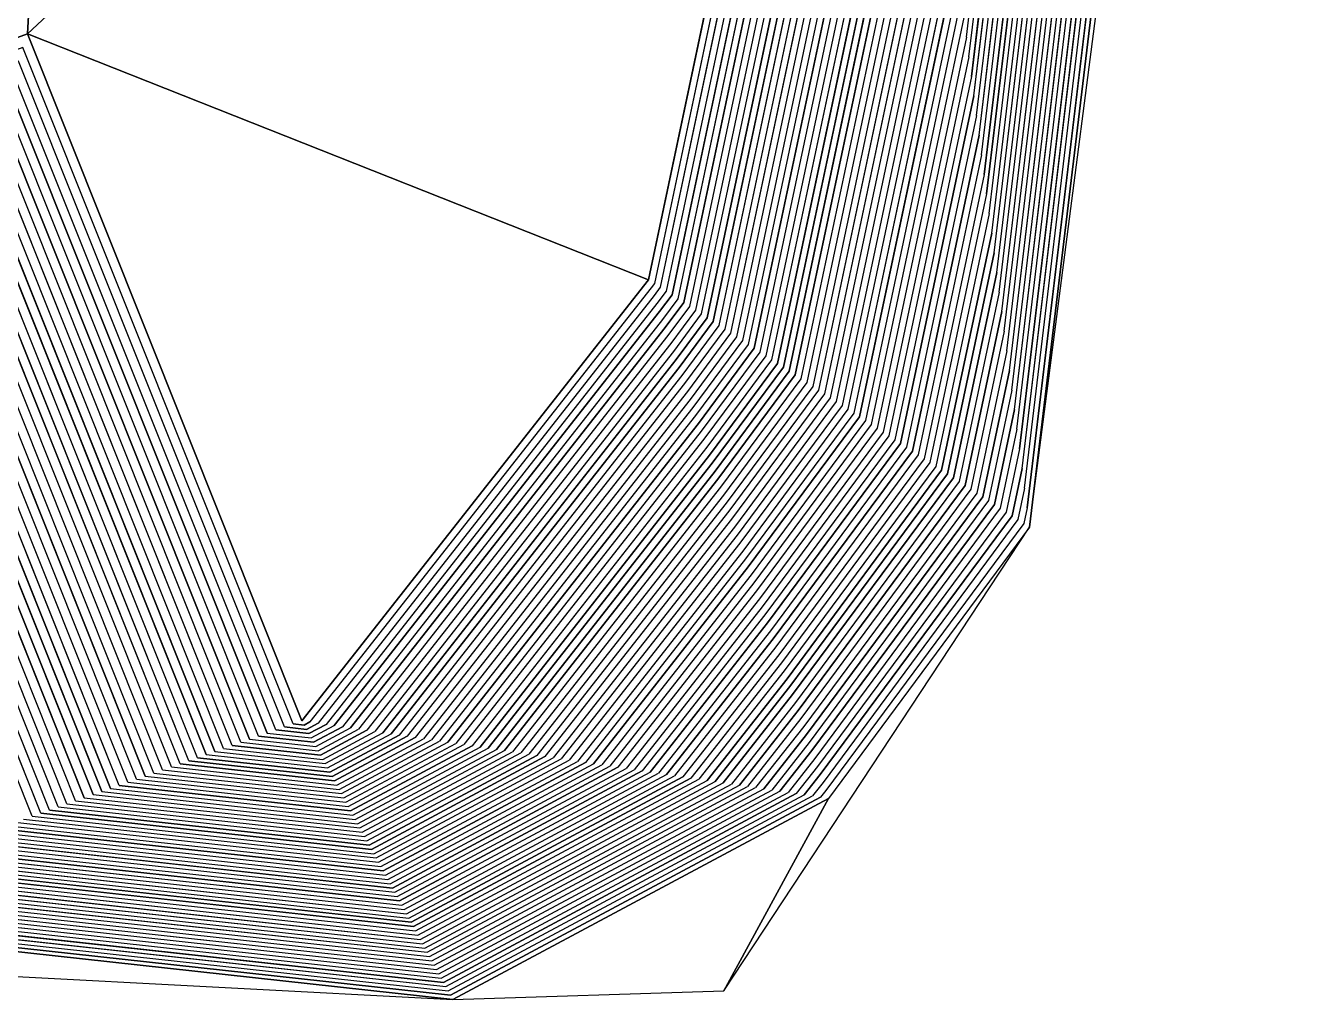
# Model space of a CAD drawing. Extents: x 7084 to 11035, y 13750 to 16729.
# Drawn here: x 10154 to 11035, y 13750 to 14423 of the extents above; entities that cross this region are included whole.
import ezdxf

# ---------------------------------------------------------------- set-up
doc = ezdxf.new("R2010")
doc.units = 0
doc.layers.add('Level 1', color=7, linetype='Continuous')

msp = doc.modelspace()

# ---------------------------------------------------------------- linework, layer by layer
at = {"layer": 'Level 1'}
for p, q in [((10847.82, 14076.18), (11035.11, 15526.7)), ((10154.98, 14417.2), (10209.9, 15336.7)), ((10209.9, 15336.7), (10154.98, 14417.2)), ((10846.07, 14089.73), (10959.09, 15029.97)), ((10847.82, 14076.18), (10962.61, 15031.11)), ((10962.61, 15031.11), (10847.82, 14076.18)), ((10832.09, 14198.13), (10930.98, 15020.83)), ((10833.83, 14184.58), (10934.5, 15021.97)), ((10835.58, 14171.03), (10938.01, 15023.12)), ((10837.33, 14157.48), (10941.52, 15024.26)), ((10839.08, 14143.93), (10945.04, 15025.4)), ((10840.83, 14130.38), (10948.55, 15026.54)), ((10842.57, 14116.83), (10952.07, 15027.68)), ((10844.32, 14103.28), (10955.58, 15028.82)), ((10818.1, 14306.53), (10902.87, 15011.7)), ((10819.85, 14292.98), (10906.38, 15012.84)), ((10821.6, 14279.43), (10909.9, 15013.98)), ((10823.35, 14265.88), (10913.41, 15015.13)), ((10825.09, 14252.33), (10916.93, 15016.27)), ((10826.84, 14238.78), (10920.44, 15017.41)), ((10828.59, 14225.23), (10923.95, 15018.55)), ((10830.34, 14211.68), (10927.47, 15019.69)), ((10804.12, 14414.92), (10874.76, 15002.57)), ((10805.87, 14401.37), (10878.27, 15003.71)), ((10807.61, 14387.82), (10881.79, 15004.85)), ((10809.36, 14374.27), (10885.3, 15005.99)), ((10811.11, 14360.72), (10888.81, 15007.13)), ((10812.86, 14347.17), (10892.33, 15008.28)), ((10814.61, 14333.62), (10895.84, 15009.42)), ((10816.35, 14320.08), (10899.36, 15010.56)), ((10154.98, 14417.2), (10734.2, 14956.91)), ((10734.2, 14956.91), (10154.98, 14417.2)), ((10734.2, 14956.91), (10584.4, 14247.29)), ((10584.4, 14247.29), (10734.2, 14956.91)), ((10735.94, 14943.36), (10588.45, 14244.66)), ((10737.69, 14929.81), (10592.5, 14242.03)), ((10739.44, 14916.26), (10596.56, 14239.39)), ((10741.19, 14902.71), (10600.61, 14236.76)), ((10742.94, 14889.16), (10604.66, 14234.13)), ((10744.68, 14875.61), (10608.71, 14231.5)), ((10746.43, 14862.06), (10612.77, 14228.86)), ((10748.18, 14848.51), (10616.82, 14226.23)), ((10749.93, 14834.96), (10620.87, 14223.6)), ((10751.68, 14821.41), (10624.92, 14220.97)), ((10753.42, 14807.86), (10628.98, 14218.33)), ((10755.17, 14794.31), (10633.03, 14215.7)), ((10756.92, 14780.76), (10637.08, 14213.07)), ((10758.67, 14767.21), (10641.13, 14210.44)), ((10760.42, 14753.66), (10645.19, 14207.8)), ((10762.17, 14740.11), (10649.24, 14205.17)), ((10763.91, 14726.56), (10653.29, 14202.54)), ((10765.66, 14713.01), (10657.35, 14199.91)), ((10767.41, 14699.46), (10661.4, 14197.27)), ((10769.16, 14685.91), (10665.45, 14194.64)), ((10770.91, 14672.37), (10669.5, 14192.01)), ((10772.65, 14658.82), (10673.56, 14189.38)), ((10774.4, 14645.27), (10677.61, 14186.74)), ((10776.15, 14631.72), (10681.66, 14184.11)), ((10777.9, 14618.17), (10685.71, 14181.48)), ((10779.65, 14604.62), (10689.77, 14178.85)), ((10781.39, 14591.07), (10693.82, 14176.22)), ((10783.14, 14577.52), (10697.87, 14173.58)), ((10784.89, 14563.97), (10701.92, 14170.95)), ((10786.64, 14550.42), (10705.98, 14168.32)), ((10788.39, 14536.87), (10710.03, 14165.69)), ((10790.13, 14523.32), (10714.08, 14163.05)), ((10791.88, 14509.77), (10718.13, 14160.42)), ((10793.63, 14496.22), (10722.19, 14157.79)), ((10795.38, 14482.67), (10726.24, 14155.16)), ((10797.13, 14469.12), (10730.29, 14152.52)), ((10798.87, 14455.57), (10734.34, 14149.89)), ((10800.62, 14442.02), (10738.4, 14147.26)), ((10802.37, 14428.47), (10742.45, 14144.63)), ((9605.71, 14217.31), (10154.98, 14417.2)), ((10154.98, 14417.2), (9605.71, 14217.31)), ((10344.72, 13942.46), (10154.98, 14417.2)), ((10584.4, 14247.29), (10154.98, 14417.2)), ((10154.98, 14417.2), (10344.72, 13942.46)), ((10154.98, 14417.2), (10584.4, 14247.29)), ((10804.12, 14414.92), (10746.5, 14141.99)), ((10338.7, 13940.33), (10151.88, 14407.77)), ((10332.69, 13938.2), (10148.78, 14398.34)), ((10805.87, 14401.37), (10750.55, 14139.36)), ((10326.67, 13936.08), (10145.68, 14388.91)), ((10807.61, 14387.82), (10754.61, 14136.73)), ((10320.66, 13933.95), (10142.59, 14379.48)), ((10314.64, 13931.82), (10139.49, 14370.05)), ((10809.36, 14374.27), (10758.66, 14134.1)), ((10308.62, 13929.69), (10136.39, 14360.62)), ((10811.11, 14360.72), (10762.71, 14131.46)), ((10302.61, 13927.57), (10133.3, 14351.18)), ((10296.59, 13925.44), (10130.2, 14341.75)), ((10812.86, 14347.17), (10766.77, 14128.83)), ((10814.61, 14333.62), (10770.82, 14126.2)), ((10290.57, 13923.31), (10127.1, 14332.32)), ((10284.56, 13921.19), (10124, 14322.89)), ((10816.35, 14320.08), (10774.87, 14123.57)), ((10278.54, 13919.06), (10120.91, 14313.46)), ((10818.1, 14306.53), (10778.92, 14120.93)), ((10272.52, 13916.93), (10117.81, 14304.03)), ((10266.51, 13914.81), (10114.71, 14294.6)), ((10819.85, 14292.98), (10782.98, 14118.3)), ((10260.49, 13912.68), (10111.61, 14285.17)), ((10254.48, 13910.55), (10108.52, 14275.74)), ((10821.6, 14279.43), (10787.03, 14115.67)), ((10248.46, 13908.43), (10105.42, 14266.31)), ((10823.35, 14265.88), (10791.08, 14113.04)), ((10242.44, 13906.3), (10102.32, 14256.88)), ((10236.43, 13904.17), (10099.23, 14247.45)), ((10584.4, 14247.29), (10344.72, 13942.46)), ((10344.72, 13942.46), (10584.4, 14247.29)), ((10588.45, 14244.66), (10586.31, 14241.78)), ((10825.09, 14252.33), (10795.13, 14110.4)), ((10230.41, 13902.05), (10096.13, 14238.02)), ((10586.31, 14241.78), (10350.32, 13941.63)), ((10588.23, 14236.26), (10355.92, 13940.81)), ((10592.5, 14242.03), (10588.23, 14236.26)), ((10596.56, 14239.39), (10590.14, 14230.75)), ((10600.61, 14236.76), (10592.06, 14225.23)), ((10826.84, 14238.78), (10799.19, 14107.77)), ((10224.39, 13899.92), (10093.03, 14228.59)), ((10590.14, 14230.75), (10361.53, 13939.98)), ((10604.66, 14234.13), (10593.97, 14219.72)), ((10608.71, 14231.5), (10595.89, 14214.2)), ((10612.77, 14228.86), (10597.8, 14208.69)), ((10218.38, 13897.79), (10089.93, 14219.16)), ((10592.06, 14225.23), (10367.13, 13939.16)), ((10593.97, 14219.72), (10372.73, 13938.33)), ((10616.82, 14226.23), (10599.72, 14203.17)), ((10620.87, 14223.6), (10601.63, 14197.66)), ((10624.92, 14220.97), (10603.55, 14192.14)), ((10628.98, 14218.33), (10605.46, 14186.63)), ((10828.59, 14225.23), (10803.24, 14105.14)), ((10212.36, 13895.67), (10086.84, 14209.73)), ((10595.89, 14214.2), (10378.33, 13937.51)), ((10633.03, 14215.7), (10607.38, 14181.11)), ((10637.08, 14213.07), (10609.29, 14175.6)), ((10641.13, 14210.44), (10611.21, 14170.08)), ((10830.34, 14211.68), (10807.29, 14102.51)), ((10206.34, 13893.54), (10083.74, 14200.3)), ((10597.8, 14208.69), (10383.94, 13936.68)), ((10599.72, 14203.17), (10389.54, 13935.86)), ((10645.19, 14207.8), (10613.12, 14164.57)), ((10649.24, 14205.17), (10615.03, 14159.05)), ((10653.29, 14202.54), (10616.95, 14153.54)), ((10601.63, 14197.66), (10395.14, 13935.03)), ((10603.55, 14192.14), (10400.74, 13934.2)), ((10657.35, 14199.91), (10618.86, 14148.02)), ((10661.4, 14197.27), (10620.78, 14142.51)), ((10665.45, 14194.64), (10622.69, 14136.99)), ((10669.5, 14192.01), (10624.61, 14131.48)), ((10832.09, 14198.13), (10811.34, 14099.87)), ((10200.33, 13891.41), (10080.64, 14190.86)), ((10605.46, 14186.63), (10406.34, 13933.38)), ((10673.56, 14189.38), (10626.52, 14125.96)), ((10677.61, 14186.74), (10628.44, 14120.45)), ((10681.66, 14184.11), (10630.35, 14114.93)), ((10833.83, 14184.58), (10815.4, 14097.24)), ((10194.31, 13889.28), (10077.55, 14181.43)), ((10607.38, 14181.11), (10411.95, 13932.55)), ((10609.29, 14175.6), (10417.55, 13931.73)), ((10685.71, 14181.48), (10632.27, 14109.42)), ((10689.77, 14178.85), (10634.18, 14103.9)), ((10693.82, 14176.22), (10636.1, 14098.39)), ((10188.3, 13887.16), (10074.45, 14172)), ((10611.21, 14170.08), (10423.15, 13930.9)), ((10697.87, 14173.58), (10638.01, 14092.87)), ((10701.92, 14170.95), (10639.93, 14087.36)), ((10705.98, 14168.32), (10641.84, 14081.84)), ((10710.03, 14165.69), (10643.76, 14076.33)), ((10835.58, 14171.03), (10819.45, 14094.61)), ((10182.28, 13885.03), (10071.35, 14162.57)), ((10613.12, 14164.57), (10428.75, 13930.08)), ((10615.03, 14159.05), (10434.35, 13929.25)), ((10714.08, 14163.05), (10645.67, 14070.81)), ((10718.13, 14160.42), (10647.59, 14065.3)), ((10722.19, 14157.79), (10649.5, 14059.78)), ((10837.33, 14157.48), (10823.5, 14091.98)), ((10176.26, 13882.9), (10068.25, 14153.14)), ((10616.95, 14153.54), (10439.96, 13928.43)), ((10618.86, 14148.02), (10445.56, 13927.6)), ((10726.24, 14155.16), (10651.42, 14054.27)), ((10730.29, 14152.52), (10653.33, 14048.76)), ((10734.34, 14149.89), (10655.25, 14043.24)), ((10170.25, 13880.78), (10065.16, 14143.71)), ((10620.78, 14142.51), (10451.16, 13926.78)), ((10738.4, 14147.26), (10657.16, 14037.73)), ((10742.45, 14144.63), (10659.08, 14032.21)), ((10746.5, 14141.99), (10660.99, 14026.7)), ((10750.55, 14139.36), (10662.91, 14021.18)), ((10839.08, 14143.93), (10827.55, 14089.34)), ((10164.23, 13878.65), (10062.06, 14134.28)), ((10622.69, 14136.99), (10456.76, 13925.95)), ((10624.61, 14131.48), (10462.37, 13925.13)), ((10754.61, 14136.73), (10664.82, 14015.67)), ((10758.66, 14134.1), (10666.73, 14010.15)), ((10762.71, 14131.46), (10668.65, 14004.64)), ((10840.83, 14130.38), (10831.61, 14086.71)), ((10158.21, 13876.52), (10058.96, 14124.85)), ((10626.52, 14125.96), (10467.97, 13924.3)), ((10766.77, 14128.83), (10670.56, 13999.12)), ((10770.82, 14126.2), (10672.48, 13993.61)), ((10774.87, 14123.57), (10674.39, 13988.09)), ((10628.44, 14120.45), (10473.57, 13923.48)), ((10630.35, 14114.93), (10479.17, 13922.65)), ((10778.92, 14120.93), (10676.31, 13982.58)), ((10782.98, 14118.3), (10678.22, 13977.06)), ((10787.03, 14115.67), (10680.14, 13971.55)), ((10791.08, 14113.04), (10682.05, 13966.03)), ((10842.57, 14116.83), (10835.66, 14084.08)), ((10632.27, 14109.42), (10484.77, 13921.83)), ((10634.18, 14103.9), (10490.38, 13921)), ((10795.13, 14110.4), (10683.97, 13960.52)), ((10799.19, 14107.77), (10685.88, 13955)), ((10803.24, 14105.14), (10687.8, 13949.49)), ((10636.1, 14098.39), (10495.98, 13920.18)), ((10807.29, 14102.51), (10689.71, 13943.97)), ((10811.34, 14099.87), (10691.63, 13938.46)), ((10815.4, 14097.24), (10693.54, 13932.94)), ((10819.45, 14094.61), (10695.46, 13927.43)), ((10844.32, 14103.28), (10839.71, 14081.45)), ((10638.01, 14092.87), (10501.58, 13919.35)), ((10639.93, 14087.36), (10507.18, 13918.53)), ((10823.5, 14091.98), (10697.37, 13921.91)), ((10827.55, 14089.34), (10699.29, 13916.4)), ((10831.61, 14086.71), (10701.2, 13910.88)), ((10846.07, 14089.73), (10843.76, 14078.81)), ((10641.84, 14081.84), (10512.78, 13917.7)), ((10835.66, 14084.08), (10703.12, 13905.37)), ((10839.71, 14081.45), (10705.03, 13899.85)), ((10843.76, 14078.81), (10706.95, 13894.34)), ((10643.76, 14076.33), (10518.39, 13916.88)), ((10645.67, 14070.81), (10523.99, 13916.05)), ((10636.36, 13755.86), (10847.82, 14076.18)), ((10847.82, 14076.18), (10708.86, 13888.82)), ((10647.59, 14065.3), (10529.59, 13915.23)), ((10649.5, 14059.78), (10535.19, 13914.4)), ((10651.42, 14054.27), (10540.8, 13913.58)), ((10653.33, 14048.76), (10546.4, 13912.75)), ((10655.25, 14043.24), (10552, 13911.93)), ((10657.16, 14037.73), (10557.6, 13911.1)), ((10659.08, 14032.21), (10563.2, 13910.28)), ((10660.99, 14026.7), (10568.81, 13909.45)), ((10662.91, 14021.18), (10574.41, 13908.63)), ((10664.82, 14015.67), (10580.01, 13907.8)), ((10666.73, 14010.15), (10585.61, 13906.98)), ((10668.65, 14004.64), (10591.22, 13906.15)), ((10670.56, 13999.12), (10596.82, 13905.33)), ((10672.48, 13993.61), (10602.42, 13904.5)), ((10674.39, 13988.09), (10608.02, 13903.68)), ((10676.31, 13982.58), (10613.62, 13902.85)), ((10678.22, 13977.06), (10619.23, 13902.03)), ((10680.14, 13971.55), (10624.83, 13901.2)), ((10682.05, 13966.03), (10630.43, 13900.38)), ((10683.97, 13960.52), (10636.03, 13899.55)), ((10685.88, 13955), (10641.63, 13898.73)), ((10687.8, 13949.49), (10647.24, 13897.9)), ((10326.67, 13936.08), (10349.54, 13933.56)), ((10332.69, 13938.2), (10347.93, 13936.53)), ((10338.7, 13940.33), (10346.33, 13939.49)), ((10346.33, 13939.49), (10350.32, 13941.63)), ((10347.93, 13936.53), (10355.92, 13940.81)), ((10349.54, 13933.56), (10361.53, 13939.98)), ((10351.14, 13930.6), (10367.13, 13939.16)), ((10352.75, 13927.64), (10372.73, 13938.33)), ((10354.35, 13924.67), (10378.33, 13937.51)), ((10355.96, 13921.71), (10383.94, 13936.68)), ((10357.56, 13918.75), (10389.54, 13935.86)), ((10689.71, 13943.97), (10652.84, 13897.07)), ((10691.63, 13938.46), (10658.44, 13896.25)), ((10302.61, 13927.57), (10355.96, 13921.71)), ((10308.62, 13929.69), (10354.35, 13924.67)), ((10314.64, 13931.82), (10352.75, 13927.64)), ((10320.66, 13933.95), (10351.14, 13930.6)), ((10359.17, 13915.78), (10395.14, 13935.03)), ((10360.77, 13912.82), (10400.74, 13934.2)), ((10362.38, 13909.86), (10406.34, 13933.38)), ((10363.99, 13906.89), (10411.95, 13932.55)), ((10365.59, 13903.93), (10417.55, 13931.73)), ((10367.2, 13900.96), (10423.15, 13930.9)), ((10368.8, 13898), (10428.75, 13930.08)), ((10370.41, 13895.04), (10434.35, 13929.25)), ((10372.01, 13892.07), (10439.96, 13928.43)), ((10373.62, 13889.11), (10445.56, 13927.6)), ((10693.54, 13932.94), (10664.04, 13895.42)), ((10695.46, 13927.43), (10669.65, 13894.6)), ((10278.54, 13919.06), (10362.38, 13909.86)), ((10284.56, 13921.19), (10360.77, 13912.82)), ((10290.57, 13923.31), (10359.17, 13915.78)), ((10296.59, 13925.44), (10357.56, 13918.75)), ((10375.22, 13886.15), (10451.16, 13926.78)), ((10376.83, 13883.18), (10456.76, 13925.95)), ((10378.43, 13880.22), (10462.37, 13925.13)), ((10380.04, 13877.25), (10467.97, 13924.3)), ((10381.64, 13874.29), (10473.57, 13923.48)), ((10383.25, 13871.33), (10479.17, 13922.65)), ((10384.86, 13868.36), (10484.77, 13921.83)), ((10386.46, 13865.4), (10490.38, 13921)), ((10388.07, 13862.44), (10495.98, 13920.18)), ((10389.67, 13859.47), (10501.58, 13919.35)), ((10391.28, 13856.51), (10507.18, 13918.53)), ((10697.37, 13921.91), (10675.25, 13893.77)), ((10254.48, 13910.55), (10368.8, 13898)), ((10260.49, 13912.68), (10367.2, 13900.96)), ((10266.51, 13914.81), (10365.59, 13903.93)), ((10272.52, 13916.93), (10363.99, 13906.89)), ((10392.88, 13853.55), (10512.78, 13917.7)), ((10394.49, 13850.58), (10518.39, 13916.88)), ((10396.09, 13847.62), (10523.99, 13916.05)), ((10397.7, 13844.65), (10529.59, 13915.23)), ((10399.3, 13841.69), (10535.19, 13914.4)), ((10400.91, 13838.73), (10540.8, 13913.58)), ((10402.51, 13835.76), (10546.4, 13912.75)), ((10404.12, 13832.8), (10552, 13911.93)), ((10405.73, 13829.84), (10557.6, 13911.1)), ((10407.33, 13826.87), (10563.2, 13910.28)), ((10408.94, 13823.91), (10568.81, 13909.45)), ((10699.29, 13916.4), (10680.85, 13892.95)), ((10701.2, 13910.88), (10686.45, 13892.12)), ((10230.41, 13902.05), (10375.22, 13886.15)), ((10236.43, 13904.17), (10373.62, 13889.11)), ((10242.44, 13906.3), (10372.01, 13892.07)), ((10248.46, 13908.43), (10370.41, 13895.04)), ((10410.54, 13820.94), (10574.41, 13908.63)), ((10412.15, 13817.98), (10580.01, 13907.8)), ((10413.75, 13815.02), (10585.61, 13906.98)), ((10415.36, 13812.05), (10591.22, 13906.15)), ((10416.96, 13809.09), (10596.82, 13905.33)), ((10418.57, 13806.13), (10602.42, 13904.5)), ((10420.17, 13803.16), (10608.02, 13903.68)), ((10421.78, 13800.2), (10613.62, 13902.85)), ((10423.38, 13797.23), (10619.23, 13902.03)), ((10424.99, 13794.27), (10624.83, 13901.2)), ((10703.12, 13905.37), (10692.05, 13891.3)), ((10206.34, 13893.54), (10381.64, 13874.29)), ((10212.36, 13895.67), (10380.04, 13877.25)), ((10218.38, 13897.79), (10378.43, 13880.22)), ((10224.39, 13899.92), (10376.83, 13883.18)), ((10426.6, 13791.31), (10630.43, 13900.38)), ((10428.2, 13788.34), (10636.03, 13899.55)), ((10429.81, 13785.38), (10641.63, 13898.73)), ((10431.41, 13782.42), (10647.24, 13897.9)), ((10433.02, 13779.45), (10652.84, 13897.07)), ((10434.62, 13776.49), (10658.44, 13896.25)), ((10436.23, 13773.53), (10664.04, 13895.42)), ((10437.83, 13770.56), (10669.65, 13894.6)), ((10439.44, 13767.6), (10675.25, 13893.77)), ((10441.04, 13764.63), (10680.85, 13892.95)), ((10442.65, 13761.67), (10686.45, 13892.12)), ((10705.03, 13899.85), (10697.66, 13890.47)), ((10706.95, 13894.34), (10703.26, 13889.65)), ((10182.28, 13885.03), (10388.07, 13862.44)), ((10188.3, 13887.16), (10386.46, 13865.4)), ((10194.31, 13889.28), (10384.86, 13868.36)), ((10200.33, 13891.41), (10383.25, 13871.33)), ((10444.25, 13758.71), (10692.05, 13891.3)), ((10445.86, 13755.74), (10697.66, 13890.47)), ((10447.47, 13752.78), (10703.26, 13889.65)), ((10708.86, 13888.82), (10449.07, 13749.82)), ((10449.07, 13749.82), (10708.86, 13888.82)), ((10636.36, 13755.86), (10708.86, 13888.82)), ((10708.86, 13888.82), (10636.36, 13755.86)), ((10152.2, 13874.4), (10396.09, 13847.62)), ((10158.21, 13876.52), (10394.49, 13850.58)), ((10164.23, 13878.65), (10392.88, 13853.55)), ((10170.25, 13880.78), (10391.28, 13856.51)), ((10176.26, 13882.9), (10389.67, 13859.47)), ((10128.13, 13865.89), (10402.51, 13835.76)), ((10134.15, 13868.02), (10400.91, 13838.73)), ((10140.16, 13870.14), (10399.3, 13841.69)), ((10146.18, 13872.27), (10397.7, 13844.65)), ((10104.07, 13857.38), (10408.94, 13823.91)), ((10110.08, 13859.51), (10407.33, 13826.87)), ((10116.1, 13861.64), (10405.73, 13829.84)), ((10122.12, 13863.76), (10404.12, 13832.8)), ((10080, 13848.87), (10415.36, 13812.05)), ((10086.02, 13851), (10413.75, 13815.02)), ((10092.03, 13853.13), (10412.15, 13817.98)), ((10098.05, 13855.25), (10410.54, 13820.94)), ((10055.94, 13840.37), (10421.78, 13800.2)), ((10061.95, 13842.49), (10420.17, 13803.16)), ((10067.97, 13844.62), (10418.57, 13806.13)), ((10073.99, 13846.75), (10416.96, 13809.09)), ((10031.87, 13831.86), (10428.2, 13788.34)), ((10037.89, 13833.99), (10426.6, 13791.31)), ((10043.9, 13836.11), (10424.99, 13794.27)), ((10049.92, 13838.24), (10423.38, 13797.23)), ((10007.81, 13823.35), (10434.62, 13776.49)), ((10013.82, 13825.48), (10433.02, 13779.45)), ((10019.84, 13827.61), (10431.41, 13782.42)), ((10025.85, 13829.73), (10429.81, 13785.38)), ((9977.72, 13812.72), (10442.65, 13761.67)), ((9983.74, 13814.84), (10441.04, 13764.63)), ((9989.76, 13816.97), (10439.44, 13767.6)), ((9995.77, 13819.1), (10437.83, 13770.56)), ((10001.79, 13821.22), (10436.23, 13773.53)), ((10449.07, 13749.82), (9953.66, 13804.21)), ((9953.66, 13804.21), (10449.07, 13749.82)), ((9959.67, 13806.34), (10447.47, 13752.78)), ((9965.69, 13808.46), (10445.86, 13755.74)), ((9971.71, 13810.59), (10444.25, 13758.71)), ((9530.75, 13798.17), (10449.07, 13749.82)), ((10449.07, 13749.82), (10636.36, 13755.86))]:
    msp.add_line(p, q, dxfattribs=at)
for points in [[(8386.37, 16409.44), (8548.09, 16373.18), (8857.29, 16383.94), (8957.68, 16311.41), (9124.38, 16308.72), (9277.74, 16275.25), (9433.69, 16253.72), (9556.38, 16273.25), (9659.55, 16250.93), (9866.58, 16199.81), (10008.79, 16197.02), (10277.66, 16100.15), (10344.58, 16141.99), (10450.54, 16133.62), (10573.23, 15963.46), (10702.29, 15820.85), (10758.06, 15767.85), (10816.62, 15567.01), (10881.14, 15419.01), (10847.68, 15190.28), (10839.62, 14991.15), (10786.64, 14550.42), (10705.98, 14168.32)], [(8386.37, 16409.44), (8548.09, 16373.18), (8857.29, 16383.94), (8957.68, 16311.41), (9124.38, 16308.72), (9277.74, 16275.25), (9433.69, 16253.72), (9556.38, 16273.25), (9659.55, 16250.93), (9866.58, 16199.81), (10008.79, 16197.02), (10277.66, 16100.15), (10344.58, 16141.99), (10450.54, 16133.62), (10573.23, 15963.46), (10702.29, 15820.85), (10758.06, 15767.85), (10816.62, 15567.01), (10881.14, 15419.01), (10847.68, 15190.28), (10839.62, 14991.15), (10786.64, 14550.42), (10705.98, 14168.32)], [(8354, 16263.53), (8418.69, 16249.02), (8886.91, 16265.32), (8927.06, 16236.31), (9179.49, 16232.24), (9240.84, 16218.85), (9476.98, 16186.25), (9526.06, 16194.06), (9567.33, 16185.13), (9880.83, 16107.71), (9937.71, 16106.6), (10344.86, 15959.91), (10371.63, 15976.64), (10414.01, 15973.3), (10463.09, 15905.23), (10658.52, 15689.27), (10680.83, 15668.07), (10704.25, 15587.74), (10801.96, 15363.63), (10788.58, 15272.13), (10776.37, 14970.61), (10755.17, 14794.31), (10633.03, 14215.7), (10607.38, 14181.11)], [(8354, 16263.53), (8418.69, 16249.02), (8886.91, 16265.32), (8927.06, 16236.31), (9179.49, 16232.24), (9240.84, 16218.85), (9476.98, 16186.25), (9526.06, 16194.06), (9567.33, 16185.13), (9880.83, 16107.71), (9937.71, 16106.6), (10344.86, 15959.91), (10371.63, 15976.64), (10414.01, 15973.3), (10463.09, 15905.23), (10658.52, 15689.27), (10680.83, 15668.07), (10704.25, 15587.74), (10801.96, 15363.63), (10788.58, 15272.13), (10776.37, 14970.61), (10755.17, 14794.31), (10633.03, 14215.7), (10607.38, 14181.11)], [(10389.66, 15866.41), (10184.94, 15661.53), (10389.66, 15866.41), (10629.34, 15601.56), (10184.94, 15661.53), (10209.9, 15336.7), (10734.2, 14956.91), (10584.4, 14247.29), (10734.2, 14956.91), (10154.98, 14417.2), (10209.9, 15336.7), (10734.2, 14956.91), (10749.18, 15326.71), (10209.9, 15336.7), (10184.94, 15661.53), (9890.33, 16046.32)], [(10389.66, 15866.41), (10184.94, 15661.53), (10389.66, 15866.41), (10629.34, 15601.56), (10184.94, 15661.53), (10209.9, 15336.7), (10734.2, 14956.91), (10584.4, 14247.29), (10734.2, 14956.91), (10154.98, 14417.2), (10209.9, 15336.7), (10734.2, 14956.91), (10749.18, 15326.71), (10209.9, 15336.7), (10184.94, 15661.53), (9890.33, 16046.32)], [(10903.94, 15956.31), (11028.86, 15527.85), (11030.71, 15523.62), (10959.32, 15035.65), (10959.09, 15029.97), (10846.07, 14089.73), (10843.76, 14078.81), (10706.95, 13894.34), (10703.26, 13889.65), (10447.47, 13752.78), (9959.67, 13806.34), (9956.76, 13813.64), (9948.31, 13810.57), (9531.9, 13804.61)], [(10903.94, 15956.31), (11028.86, 15527.85), (11030.71, 15523.62), (10959.32, 15035.65), (10959.09, 15029.97), (10846.07, 14089.73), (10843.76, 14078.81), (10706.95, 13894.34), (10703.26, 13889.65), (10447.47, 13752.78), (9959.67, 13806.34), (9956.76, 13813.64), (9948.31, 13810.57), (9531.9, 13804.61)], [(10891.07, 15939.68), (11010.14, 15531.31), (11017.51, 15514.39), (10949.47, 15049.3), (10948.55, 15026.54), (10840.83, 14130.38), (10831.61, 14086.71), (10701.2, 13910.88), (10686.45, 13892.12), (10442.65, 13761.67), (9977.72, 13812.72), (9966.05, 13841.93), (9932.25, 13829.63), (9535.36, 13823.96), (9523.68, 13811.97), (8962.37, 13868.69), (8920.58, 13875.45), (8155.15, 13994.56)], [(10891.07, 15939.68), (11010.14, 15531.31), (11017.51, 15514.39), (10949.47, 15049.3), (10948.55, 15026.54), (10840.83, 14130.38), (10831.61, 14086.71), (10701.2, 13910.88), (10686.45, 13892.12), (10442.65, 13761.67), (9977.72, 13812.72), (9966.05, 13841.93), (9932.25, 13829.63), (9535.36, 13823.96), (9523.68, 13811.97), (8962.37, 13868.69), (8920.58, 13875.45), (8155.15, 13994.56)], [(9937.6, 13823.28), (9962.95, 13832.5), (9971.71, 13810.59), (10444.25, 13758.71), (10692.05, 13891.3), (10703.12, 13905.37), (10835.66, 14084.08), (10842.57, 14116.83), (10952.07, 15027.68), (10952.76, 15044.75), (11021.91, 15517.47), (11016.38, 15530.16), (10895.36, 15945.23)], [(9937.6, 13823.28), (9962.95, 13832.5), (9971.71, 13810.59), (10444.25, 13758.71), (10692.05, 13891.3), (10703.12, 13905.37), (10835.66, 14084.08), (10842.57, 14116.83), (10952.07, 15027.68), (10952.76, 15044.75), (11021.91, 15517.47), (11016.38, 15530.16), (10895.36, 15945.23)], [(8174.23, 13999.08), (8914.56, 13883.87), (8977.24, 13873.73), (9520.15, 13818.87), (9537.67, 13836.86), (9921.54, 13842.34), (9972.24, 13860.79), (9989.76, 13816.97), (10439.44, 13767.6), (10675.25, 13893.77), (10697.37, 13921.91), (10823.5, 14091.98), (10837.33, 14157.48), (10941.52, 15024.26), (10942.91, 15058.39), (11008.71, 15508.24), (10997.65, 15533.61), (10882.49, 15928.6)], [(8174.23, 13999.08), (8914.56, 13883.87), (8977.24, 13873.73), (9520.15, 13818.87), (9537.67, 13836.86), (9921.54, 13842.34), (9972.24, 13860.79), (9989.76, 13816.97), (10439.44, 13767.6), (10675.25, 13893.77), (10697.37, 13921.91), (10823.5, 14091.98), (10837.33, 14157.48), (10941.52, 15024.26), (10942.91, 15058.39), (11008.71, 15508.24), (10997.65, 15533.61), (10882.49, 15928.6)], [(8193.3, 14003.6), (8908.53, 13892.3), (8992.11, 13878.77), (9516.62, 13825.77), (9539.97, 13849.75), (9910.83, 13855.05), (9978.44, 13879.65), (10001.79, 13821.22), (10436.23, 13773.53), (10664.04, 13895.42), (10693.54, 13932.94), (10815.4, 14097.24), (10833.83, 14184.58), (10934.5, 15021.97), (10936.34, 15067.49), (10999.92, 15502.09), (10985.17, 15535.91), (10873.91, 15917.51)], [(8193.3, 14003.6), (8908.53, 13892.3), (8992.11, 13878.77), (9516.62, 13825.77), (9539.97, 13849.75), (9910.83, 13855.05), (9978.44, 13879.65), (10001.79, 13821.22), (10436.23, 13773.53), (10664.04, 13895.42), (10693.54, 13932.94), (10815.4, 14097.24), (10833.83, 14184.58), (10934.5, 15021.97), (10936.34, 15067.49), (10999.92, 15502.09), (10985.17, 15535.91), (10873.91, 15917.51)], [(10475.33, 15911.7), (10663.38, 15703.89), (10689.41, 15679.16), (10716.73, 15585.43), (10810.76, 15369.78), (10795.15, 15263.04), (10783.39, 14972.89), (10758.67, 14767.21), (10641.13, 14210.44), (10611.21, 14170.08), (10423.15, 13930.9), (10367.2, 13900.96), (10260.49, 13912.68)], [(10475.33, 15911.7), (10663.38, 15703.89), (10689.41, 15679.16), (10716.73, 15585.43), (10810.76, 15369.78), (10795.15, 15263.04), (10783.39, 14972.89), (10758.67, 14767.21), (10641.13, 14210.44), (10611.21, 14170.08), (10423.15, 13930.9), (10367.2, 13900.96), (10260.49, 13912.68)], [(10469.21, 15908.47), (10660.95, 15696.58), (10685.12, 15673.62), (10710.49, 15586.59), (10806.36, 15366.71), (10791.86, 15267.59), (10779.88, 14971.75), (10756.92, 14780.76), (10637.08, 14213.07), (10609.29, 14175.6), (10417.55, 13931.73), (10365.59, 13903.93), (10266.51, 13914.81), (10114.71, 14294.6), (9675.3, 14134.69), (9590.72, 14133.48), (9438.92, 13977.56), (9319.3, 13989.65), (8776.03, 14077.6), (8612.91, 14102.99)], [(10469.21, 15908.47), (10660.95, 15696.58), (10685.12, 15673.62), (10710.49, 15586.59), (10806.36, 15366.71), (10791.86, 15267.59), (10779.88, 14971.75), (10756.92, 14780.76), (10637.08, 14213.07), (10609.29, 14175.6), (10417.55, 13931.73), (10365.59, 13903.93), (10266.51, 13914.81), (10114.71, 14294.6), (9675.3, 14134.69), (9590.72, 14133.48), (9438.92, 13977.56), (9319.3, 13989.65), (8776.03, 14077.6), (8612.91, 14102.99)], [(8113.38, 14583.35), (8603.49, 14388.84), (8641.52, 14109.76), (8767, 14090.24), (9341.61, 13997.21), (9433.63, 13987.91), (9594.18, 14152.82), (9659.24, 14153.75), (10124, 14322.89), (10284.56, 13921.19), (10360.77, 13912.82), (10400.74, 13934.2), (10603.55, 14192.14), (10624.92, 14220.97), (10751.68, 14821.41), (10769.34, 14968.32), (10782.01, 15281.23), (10793.17, 15357.47), (10691.76, 15590.04), (10672.24, 15656.99), (10653.66, 15674.65), (10450.85, 15898.76)], [(8113.38, 14583.35), (8603.49, 14388.84), (8641.52, 14109.76), (8767, 14090.24), (9341.61, 13997.21), (9433.63, 13987.91), (9594.18, 14152.82), (9659.24, 14153.75), (10124, 14322.89), (10284.56, 13921.19), (10360.77, 13912.82), (10400.74, 13934.2), (10603.55, 14192.14), (10624.92, 14220.97), (10751.68, 14821.41), (10769.34, 14968.32), (10782.01, 15281.23), (10793.17, 15357.47), (10691.76, 15590.04), (10672.24, 15656.99), (10653.66, 15674.65), (10450.85, 15898.76)], [(8221.91, 14010.37), (8899.5, 13904.93), (9014.42, 13886.33), (9511.32, 13836.12), (9543.43, 13869.1), (9894.78, 13874.12), (9987.73, 13907.95), (10019.84, 13827.61), (10431.41, 13782.42), (10647.24, 13897.9), (10687.8, 13949.49), (10803.24, 14105.14), (10828.59, 14225.23), (10923.95, 15018.55), (10926.49, 15081.13), (10986.72, 15492.86), (10966.44, 15539.37), (10861.04, 15900.88)], [(8221.91, 14010.37), (8899.5, 13904.93), (9014.42, 13886.33), (9511.32, 13836.12), (9543.43, 13869.1), (9894.78, 13874.12), (9987.73, 13907.95), (10019.84, 13827.61), (10431.41, 13782.42), (10647.24, 13897.9), (10687.8, 13949.49), (10803.24, 14105.14), (10828.59, 14225.23), (10923.95, 15018.55), (10926.49, 15081.13), (10986.72, 15492.86), (10966.44, 15539.37), (10861.04, 15900.88)], [(8113.12, 14626.83), (8638.87, 14418.18), (8679.66, 14118.8), (8754.95, 14107.08), (9371.35, 14007.29), (9426.56, 14001.71), (9598.79, 14178.62), (9637.83, 14179.18), (10136.39, 14360.62), (10308.62, 13929.69), (10354.35, 13924.67), (10378.33, 13937.51), (10595.89, 14214.2), (10608.71, 14231.5), (10744.68, 14875.61), (10755.28, 14963.76), (10768.88, 15299.42), (10775.57, 15345.17), (10666.79, 15594.65), (10655.08, 15634.82), (10643.93, 15645.42), (10426.37, 15885.82)], [(8113.12, 14626.83), (8638.87, 14418.18), (8679.66, 14118.8), (8754.95, 14107.08), (9371.35, 14007.29), (9426.56, 14001.71), (9598.79, 14178.62), (9637.83, 14179.18), (10136.39, 14360.62), (10308.62, 13929.69), (10354.35, 13924.67), (10378.33, 13937.51), (10595.89, 14214.2), (10608.71, 14231.5), (10744.68, 14875.61), (10755.28, 14963.76), (10768.88, 15299.42), (10775.57, 15345.17), (10666.79, 15594.65), (10655.08, 15634.82), (10643.93, 15645.42), (10426.37, 15885.82)], [(8240.98, 14014.89), (8893.48, 13913.35), (9029.29, 13891.37), (9507.79, 13843.02), (9545.74, 13881.99), (9884.07, 13886.83), (9993.92, 13926.81), (10031.87, 13831.86), (10428.2, 13788.34), (10636.03, 13899.55), (10683.97, 13960.52), (10795.13, 14110.4), (10825.09, 14252.33), (10916.93, 15016.27), (10919.92, 15090.23), (10977.92, 15486.7), (10953.95, 15541.67), (10852.45, 15889.8)], [(8240.98, 14014.89), (8893.48, 13913.35), (9029.29, 13891.37), (9507.79, 13843.02), (9545.74, 13881.99), (9884.07, 13886.83), (9993.92, 13926.81), (10031.87, 13831.86), (10428.2, 13788.34), (10636.03, 13899.55), (10683.97, 13960.52), (10795.13, 14110.4), (10825.09, 14252.33), (10916.93, 15016.27), (10919.92, 15090.23), (10977.92, 15486.7), (10953.95, 15541.67), (10852.45, 15889.8)], [(8250.52, 14017.15), (8890.47, 13917.57), (9036.73, 13893.89), (9506.02, 13846.47), (9546.89, 13888.44), (9878.72, 13893.18), (9997.02, 13936.24), (10037.89, 13833.99), (10426.6, 13791.31), (10630.43, 13900.38), (10682.05, 13966.03), (10791.08, 14113.04), (10823.35, 14265.88), (10913.41, 15015.13), (10916.64, 15094.77), (10973.52, 15483.63), (10947.71, 15542.82), (10848.16, 15884.25)], [(8250.52, 14017.15), (8890.47, 13917.57), (9036.73, 13893.89), (9506.02, 13846.47), (9546.89, 13888.44), (9878.72, 13893.18), (9997.02, 13936.24), (10037.89, 13833.99), (10426.6, 13791.31), (10630.43, 13900.38), (10682.05, 13966.03), (10791.08, 14113.04), (10823.35, 14265.88), (10913.41, 15015.13), (10916.64, 15094.77), (10973.52, 15483.63), (10947.71, 15542.82), (10848.16, 15884.25)], [(10438.61, 15892.29), (10648.79, 15660.04), (10663.66, 15645.9), (10679.28, 15592.34), (10784.37, 15351.32), (10775.45, 15290.33), (10762.31, 14966.04), (10748.18, 14848.51), (10616.82, 14226.23), (10599.72, 14203.17), (10389.54, 13935.86), (10357.56, 13918.75), (10296.59, 13925.44), (10130.2, 14341.75), (9648.54, 14166.46), (9596.49, 14165.72), (9430.09, 13994.81), (9356.48, 14002.25), (8760.97, 14098.66), (8660.59, 14114.28)], [(10438.61, 15892.29), (10648.79, 15660.04), (10663.66, 15645.9), (10679.28, 15592.34), (10784.37, 15351.32), (10775.45, 15290.33), (10762.31, 14966.04), (10748.18, 14848.51), (10616.82, 14226.23), (10599.72, 14203.17), (10389.54, 13935.86), (10357.56, 13918.75), (10296.59, 13925.44), (10130.2, 14341.75), (9648.54, 14166.46), (9596.49, 14165.72), (9430.09, 13994.81), (9356.48, 14002.25), (8760.97, 14098.66), (8660.59, 14114.28)], [(8112.98, 14648.57), (8656.56, 14432.84), (8698.74, 14123.32), (8748.93, 14115.51), (9386.22, 14012.33), (9423.03, 14008.61), (9601.1, 14191.51), (9627.13, 14191.89), (10142.59, 14379.48), (10320.66, 13933.95), (10351.14, 13930.6), (10367.13, 13939.16), (10592.06, 14225.23), (10600.61, 14236.76), (10741.19, 14902.71), (10748.25, 14961.47), (10762.31, 15308.52), (10766.77, 15339.01), (10654.31, 15596.95), (10646.5, 15623.73), (10639.06, 15630.8), (10414.14, 15879.35)], [(8112.98, 14648.57), (8656.56, 14432.84), (8698.74, 14123.32), (8748.93, 14115.51), (9386.22, 14012.33), (9423.03, 14008.61), (9601.1, 14191.51), (9627.13, 14191.89), (10142.59, 14379.48), (10320.66, 13933.95), (10351.14, 13930.6), (10367.13, 13939.16), (10592.06, 14225.23), (10600.61, 14236.76), (10741.19, 14902.71), (10748.25, 14961.47), (10762.31, 15308.52), (10766.77, 15339.01), (10654.31, 15596.95), (10646.5, 15623.73), (10639.06, 15630.8), (10414.14, 15879.35)], [(10420.26, 15882.59), (10641.5, 15638.11), (10650.79, 15629.27), (10660.55, 15595.8), (10771.17, 15342.09), (10765.59, 15303.97), (10751.77, 14962.61), (10742.94, 14889.16), (10604.66, 14234.13), (10593.97, 14219.72), (10372.73, 13938.33), (10352.75, 13927.64), (10314.64, 13931.82), (10139.49, 14370.05), (9632.48, 14185.53), (9599.95, 14185.07), (9424.8, 14005.16), (9378.79, 14009.81), (8751.94, 14111.3), (8689.2, 14121.06), (8647.72, 14425.51), (8113.05, 14637.7)], [(10420.26, 15882.59), (10641.5, 15638.11), (10650.79, 15629.27), (10660.55, 15595.8), (10771.17, 15342.09), (10765.59, 15303.97), (10751.77, 14962.61), (10742.94, 14889.16), (10604.66, 14234.13), (10593.97, 14219.72), (10372.73, 13938.33), (10352.75, 13927.64), (10314.64, 13931.82), (10139.49, 14370.05), (9632.48, 14185.53), (9599.95, 14185.07), (9424.8, 14005.16), (9378.79, 14009.81), (8751.94, 14111.3), (8689.2, 14121.06), (8647.72, 14425.51), (8113.05, 14637.7)], [(8260.06, 14019.41), (8887.45, 13921.78), (9044.17, 13896.41), (9504.26, 13849.92), (9548.05, 13894.89), (9873.36, 13899.54), (10000.12, 13945.67), (10043.9, 13836.11), (10424.99, 13794.27), (10624.83, 13901.2), (10680.14, 13971.55), (10787.03, 14115.67), (10821.6, 14279.43), (10909.9, 15013.98), (10913.35, 15099.32), (10969.12, 15480.55), (10941.47, 15543.98), (10843.87, 15878.71)], [(8260.06, 14019.41), (8887.45, 13921.78), (9044.17, 13896.41), (9504.26, 13849.92), (9548.05, 13894.89), (9873.36, 13899.54), (10000.12, 13945.67), (10043.9, 13836.11), (10424.99, 13794.27), (10624.83, 13901.2), (10680.14, 13971.55), (10787.03, 14115.67), (10821.6, 14279.43), (10909.9, 15013.98), (10913.35, 15099.32), (10969.12, 15480.55), (10941.47, 15543.98), (10843.87, 15878.71)], [(10408.02, 15876.12), (10636.63, 15623.49), (10642.21, 15618.19), (10648.07, 15598.1), (10762.37, 15335.94), (10759.03, 15313.06), (10744.74, 14960.33), (10739.44, 14916.26), (10596.56, 14239.39), (10590.14, 14230.75), (10361.53, 13939.98), (10349.54, 13933.56), (10326.67, 13936.08), (10145.68, 14388.91), (9621.77, 14198.24), (9602.25, 14197.96), (9421.27, 14012.06), (9393.66, 14014.85), (8745.92, 14119.72)], [(10408.02, 15876.12), (10636.63, 15623.49), (10642.21, 15618.19), (10648.07, 15598.1), (10762.37, 15335.94), (10759.03, 15313.06), (10744.74, 14960.33), (10739.44, 14916.26), (10596.56, 14239.39), (10590.14, 14230.75), (10361.53, 13939.98), (10349.54, 13933.56), (10326.67, 13936.08), (10145.68, 14388.91), (9621.77, 14198.24), (9602.25, 14197.96), (9421.27, 14012.06), (9393.66, 14014.85), (8745.92, 14119.72)], [(10395.78, 15869.65), (10631.77, 15608.87), (10633.63, 15607.1), (10635.58, 15600.41), (10753.58, 15329.78), (10752.46, 15322.16), (10737.71, 14958.05), (10735.94, 14943.36), (10588.45, 14244.66), (10586.31, 14241.78), (10350.32, 13941.63), (10346.33, 13939.49), (10338.7, 13940.33), (10151.88, 14407.77), (9611.07, 14210.95), (9604.56, 14210.86), (9417.73, 14018.96), (9408.53, 14019.89), (8739.89, 14128.14), (8727.34, 14130.09), (8683.1, 14454.84), (8112.79, 14681.18)], [(10395.78, 15869.65), (10631.77, 15608.87), (10633.63, 15607.1), (10635.58, 15600.41), (10753.58, 15329.78), (10752.46, 15322.16), (10737.71, 14958.05), (10735.94, 14943.36), (10588.45, 14244.66), (10586.31, 14241.78), (10350.32, 13941.63), (10346.33, 13939.49), (10338.7, 13940.33), (10151.88, 14407.77), (9611.07, 14210.95), (9604.56, 14210.86), (9417.73, 14018.96), (9408.53, 14019.89), (8739.89, 14128.14), (8727.34, 14130.09), (8683.1, 14454.84), (8112.79, 14681.18)], [(10401.9, 15872.88), (10634.2, 15616.18), (10637.92, 15612.64), (10641.82, 15599.25), (10757.97, 15332.86), (10755.74, 15317.61), (10741.22, 14959.19), (10737.69, 14929.81), (10592.5, 14242.03), (10588.23, 14236.26), (10355.92, 13940.81), (10347.93, 13936.53), (10332.69, 13938.2), (10148.78, 14398.34), (9616.42, 14204.6), (9603.41, 14204.41), (9419.5, 14015.51), (9401.1, 14017.37), (8742.9, 14123.93), (8717.81, 14127.84), (8674.25, 14447.51), (8112.85, 14670.31)], [(10401.9, 15872.88), (10634.2, 15616.18), (10637.92, 15612.64), (10641.82, 15599.25), (10757.97, 15332.86), (10755.74, 15317.61), (10741.22, 14959.19), (10737.69, 14929.81), (10592.5, 14242.03), (10588.23, 14236.26), (10355.92, 13940.81), (10347.93, 13936.53), (10332.69, 13938.2), (10148.78, 14398.34), (9616.42, 14204.6), (9603.41, 14204.41), (9419.5, 14015.51), (9401.1, 14017.37), (8742.9, 14123.93), (8717.81, 14127.84), (8674.25, 14447.51), (8112.85, 14670.31)], [(10835.29, 15867.62), (10928.98, 15546.28), (10960.33, 15474.39), (10906.79, 15108.42), (10902.87, 15011.7), (10818.1, 14306.53), (10778.92, 14120.93), (10676.31, 13982.58), (10613.62, 13902.85), (10421.78, 13800.2), (10055.94, 13840.37), (10006.31, 13964.53), (9862.66, 13912.25), (9550.35, 13907.79), (9500.73, 13856.82), (9059.04, 13901.45), (8881.43, 13930.2), (8279.13, 14023.93)], [(10835.29, 15867.62), (10928.98, 15546.28), (10960.33, 15474.39), (10906.79, 15108.42), (10902.87, 15011.7), (10818.1, 14306.53), (10778.92, 14120.93), (10676.31, 13982.58), (10613.62, 13902.85), (10421.78, 13800.2), (10055.94, 13840.37), (10006.31, 13964.53), (9862.66, 13912.25), (9550.35, 13907.79), (9500.73, 13856.82), (9059.04, 13901.45), (8881.43, 13930.2), (8279.13, 14023.93)], [(10831, 15862.08), (10922.74, 15547.43), (10955.93, 15471.32), (10903.5, 15112.97), (10899.36, 15010.56), (10816.35, 14320.08), (10774.87, 14123.57), (10674.39, 13988.09), (10608.02, 13903.68), (10420.17, 13803.16), (10061.95, 13842.49), (10009.41, 13973.96), (9857.3, 13918.61), (9551.51, 13914.24), (9498.96, 13860.27), (9066.47, 13903.97), (8878.42, 13934.41)], [(10831, 15862.08), (10922.74, 15547.43), (10955.93, 15471.32), (10903.5, 15112.97), (10899.36, 15010.56), (10816.35, 14320.08), (10774.87, 14123.57), (10674.39, 13988.09), (10608.02, 13903.68), (10420.17, 13803.16), (10061.95, 13842.49), (10009.41, 13973.96), (9857.3, 13918.61), (9551.51, 13914.24), (9498.96, 13860.27), (9066.47, 13903.97), (8878.42, 13934.41)], [(8307.74, 14030.7), (8872.4, 13942.83), (9081.35, 13909.01), (9495.43, 13867.17), (9553.81, 13927.13), (9846.6, 13931.32), (10015.6, 13992.82), (10073.99, 13846.75), (10416.96, 13809.09), (10596.82, 13905.33), (10670.56, 13999.12), (10766.77, 14128.83), (10812.86, 14347.17), (10892.33, 15008.28), (10896.94, 15122.06), (10947.13, 15465.16), (10910.26, 15549.73), (10822.42, 15851)], [(8307.74, 14030.7), (8872.4, 13942.83), (9081.35, 13909.01), (9495.43, 13867.17), (9553.81, 13927.13), (9846.6, 13931.32), (10015.6, 13992.82), (10073.99, 13846.75), (10416.96, 13809.09), (10596.82, 13905.33), (10670.56, 13999.12), (10766.77, 14128.83), (10812.86, 14347.17), (10892.33, 15008.28), (10896.94, 15122.06), (10947.13, 15465.16), (10910.26, 15549.73), (10822.42, 15851)], [(8326.81, 14035.22), (8866.37, 13951.26), (9096.22, 13914.05), (9491.9, 13874.07), (9556.12, 13940.03), (9835.89, 13944.03), (10021.8, 14011.68), (10086.02, 13851), (10413.75, 13815.02), (10585.61, 13906.98), (10666.73, 14010.15), (10758.66, 14134.1), (10809.36, 14374.27), (10885.3, 15005.99), (10890.37, 15131.16), (10938.33, 15459.01), (10897.77, 15552.04), (10813.84, 15839.91)], [(8326.81, 14035.22), (8866.37, 13951.26), (9096.22, 13914.05), (9491.9, 13874.07), (9556.12, 13940.03), (9835.89, 13944.03), (10021.8, 14011.68), (10086.02, 13851), (10413.75, 13815.02), (10585.61, 13906.98), (10666.73, 14010.15), (10758.66, 14134.1), (10809.36, 14374.27), (10885.3, 15005.99), (10890.37, 15131.16), (10938.33, 15459.01), (10897.77, 15552.04), (10813.84, 15839.91)], [(10809.55, 15834.37), (10891.53, 15553.19), (10933.93, 15455.93), (10887.09, 15135.7), (10881.79, 15004.85), (10807.61, 14387.82), (10754.61, 14136.73), (10664.82, 14015.67), (10580.01, 13907.8), (10412.15, 13817.98), (10092.03, 13853.13), (10024.89, 14021.11), (9830.54, 13950.38), (9557.27, 13946.48), (9490.13, 13877.52), (9103.65, 13916.57), (8863.36, 13955.47), (8336.35, 14037.48)], [(10809.55, 15834.37), (10891.53, 15553.19), (10933.93, 15455.93), (10887.09, 15135.7), (10881.79, 15004.85), (10807.61, 14387.82), (10754.61, 14136.73), (10664.82, 14015.67), (10580.01, 13907.8), (10412.15, 13817.98), (10092.03, 13853.13), (10024.89, 14021.11), (9830.54, 13950.38), (9557.27, 13946.48), (9490.13, 13877.52), (9103.65, 13916.57), (8863.36, 13955.47), (8336.35, 14037.48)], [(10796.68, 15817.74), (10872.8, 15556.64), (10920.74, 15446.7), (10877.24, 15149.35), (10871.24, 15001.43), (10802.37, 14428.47), (10742.45, 14144.63), (10659.08, 14032.21), (10563.2, 13910.28), (10407.33, 13826.87), (10110.08, 13859.51), (10034.19, 14049.41), (9814.48, 13969.45), (9560.73, 13965.82)], [(10796.68, 15817.74), (10872.8, 15556.64), (10920.74, 15446.7), (10877.24, 15149.35), (10871.24, 15001.43), (10802.37, 14428.47), (10742.45, 14144.63), (10659.08, 14032.21), (10563.2, 13910.28), (10407.33, 13826.87), (10110.08, 13859.51), (10034.19, 14049.41), (9814.48, 13969.45), (9560.73, 13965.82)], [(9798.42, 13988.51), (10043.48, 14077.7), (10128.13, 13865.89), (10402.51, 13835.76), (10546.4, 13912.75), (10653.33, 14048.76), (10730.29, 14152.52), (10797.13, 14469.12), (10860.7, 14998), (10867.38, 15162.99), (10907.54, 15437.47), (10854.07, 15560.1), (10783.8, 15801.11)], [(9798.42, 13988.51), (10043.48, 14077.7), (10128.13, 13865.89), (10402.51, 13835.76), (10546.4, 13912.75), (10653.33, 14048.76), (10730.29, 14152.52), (10797.13, 14469.12), (10860.7, 14998), (10867.38, 15162.99), (10907.54, 15437.47), (10854.07, 15560.1), (10783.8, 15801.11)], [(10779.51, 15795.56), (10847.83, 15561.25), (10903.14, 15434.4), (10864.1, 15167.54), (10857.19, 14996.86), (10795.38, 14482.67), (10726.24, 14155.16), (10651.42, 14054.27), (10540.8, 13913.58), (10400.91, 13838.73), (10134.15, 13868.02), (10046.57, 14087.13), (9793.07, 13994.87), (9565.35, 13991.62), (9477.77, 13901.66), (9155.71, 13934.21), (8842.28, 13984.95), (8403.1, 14053.29)], [(10779.51, 15795.56), (10847.83, 15561.25), (10903.14, 15434.4), (10864.1, 15167.54), (10857.19, 14996.86), (10795.38, 14482.67), (10726.24, 14155.16), (10651.42, 14054.27), (10540.8, 13913.58), (10400.91, 13838.73), (10134.15, 13868.02), (10046.57, 14087.13), (9793.07, 13994.87), (9565.35, 13991.62), (9477.77, 13901.66), (9155.71, 13934.21), (8842.28, 13984.95), (8403.1, 14053.29)], [(8114.17, 14452.92), (8497.35, 14300.85), (8527.08, 14082.66), (8803.13, 14039.7), (9252.38, 13966.97), (9454.82, 13946.51), (9580.34, 14075.44), (9723.48, 14077.49), (10086.84, 14209.73), (10212.36, 13895.67), (10380.04, 13877.25), (10467.97, 13924.3), (10626.52, 14125.96), (10673.56, 14189.38), (10772.65, 14658.82), (10811.51, 14982.02), (10821.42, 15226.66), (10845.95, 15394.4), (10766.68, 15576.22), (10723.73, 15723.51), (10682.84, 15762.37)], [(8114.17, 14452.92), (8497.35, 14300.85), (8527.08, 14082.66), (8803.13, 14039.7), (9252.38, 13966.97), (9454.82, 13946.51), (9580.34, 14075.44), (9723.48, 14077.49), (10086.84, 14209.73), (10212.36, 13895.67), (10380.04, 13877.25), (10467.97, 13924.3), (10626.52, 14125.96), (10673.56, 14189.38), (10772.65, 14658.82), (10811.51, 14982.02), (10821.42, 15226.66), (10845.95, 15394.4), (10766.68, 15576.22), (10723.73, 15723.51), (10682.84, 15762.37)], [(10753.77, 15762.31), (10810.37, 15568.16), (10876.75, 15415.93), (10844.4, 15194.82), (10836.1, 14990.01), (10784.89, 14563.97), (10701.92, 14170.95), (10639.93, 14087.36), (10507.18, 13918.53), (10391.28, 13856.51), (10170.25, 13880.78), (10065.16, 14143.71), (9760.95, 14033), (9572.27, 14030.31), (9467.18, 13922.36), (9200.32, 13949.33), (8824.21, 14010.22), (8460.32, 14066.85), (8435.43, 14249.52), (8114.63, 14376.83)], [(10753.77, 15762.31), (10810.37, 15568.16), (10876.75, 15415.93), (10844.4, 15194.82), (10836.1, 14990.01), (10784.89, 14563.97), (10701.92, 14170.95), (10639.93, 14087.36), (10507.18, 13918.53), (10391.28, 13856.51), (10170.25, 13880.78), (10065.16, 14143.71), (9760.95, 14033), (9572.27, 14030.31), (9467.18, 13922.36), (9200.32, 13949.33), (8824.21, 14010.22), (8460.32, 14066.85), (8435.43, 14249.52), (8114.63, 14376.83)], [(10680.4, 15755.06), (10719.44, 15717.96), (10760.43, 15577.37), (10841.55, 15391.32), (10818.13, 15231.21), (10807.99, 14980.88), (10770.91, 14672.37), (10669.5, 14192.01), (10624.61, 14131.48), (10462.37, 13925.13), (10378.43, 13880.22), (10218.38, 13897.79), (10089.93, 14219.16), (9718.13, 14083.85), (9581.49, 14081.89), (9453.05, 13949.96), (9259.81, 13969.49), (8800.12, 14043.91), (8536.61, 14084.92), (8506.19, 14308.18), (8114.11, 14463.79)], [(10680.4, 15755.06), (10719.44, 15717.96), (10760.43, 15577.37), (10841.55, 15391.32), (10818.13, 15231.21), (10807.99, 14980.88), (10770.91, 14672.37), (10669.5, 14192.01), (10624.61, 14131.48), (10462.37, 13925.13), (10378.43, 13880.22), (10218.38, 13897.79), (10089.93, 14219.16), (9718.13, 14083.85), (9581.49, 14081.89), (9453.05, 13949.96), (9259.81, 13969.49), (8800.12, 14043.91), (8536.61, 14084.92), (8506.19, 14308.18), (8114.11, 14463.79)], [(9734.19, 14064.78), (10080.64, 14190.86), (10200.33, 13891.41), (10383.25, 13871.33), (10479.17, 13922.65), (10630.35, 14114.93), (10681.66, 14184.11), (10776.15, 14631.72), (10818.53, 14984.3), (10827.98, 15217.56), (10854.75, 15400.55), (10779.16, 15573.92), (10732.31, 15734.59)], [(9734.19, 14064.78), (10080.64, 14190.86), (10200.33, 13891.41), (10383.25, 13871.33), (10479.17, 13922.65), (10630.35, 14114.93), (10681.66, 14184.11), (10776.15, 14631.72), (10818.53, 14984.3), (10827.98, 15217.56), (10854.75, 15400.55), (10779.16, 15573.92), (10732.31, 15734.59)], [(10384.86, 13868.36), (10484.77, 13921.83), (10632.27, 14109.42), (10685.71, 14181.48), (10777.9, 14618.17), (10822.05, 14985.45), (10831.27, 15213.01), (10859.15, 15403.63), (10785.4, 15572.77), (10736.61, 15740.13)], [(10384.86, 13868.36), (10484.77, 13921.83), (10632.27, 14109.42), (10685.71, 14181.48), (10777.9, 14618.17), (10822.05, 14985.45), (10831.27, 15213.01), (10859.15, 15403.63), (10785.4, 15572.77), (10736.61, 15740.13)], [(8113.91, 14496.4), (8532.73, 14330.18), (8565.22, 14091.69), (8791.09, 14056.55), (9282.12, 13977.05), (9447.75, 13960.31), (9584.95, 14101.24), (9702.07, 14102.91), (10099.23, 14247.45), (10236.43, 13904.17), (10373.62, 13889.11), (10445.56, 13927.6), (10618.86, 14148.02), (10657.35, 14199.91), (10765.66, 14713.01), (10797.45, 14977.45), (10808.28, 15244.85), (10828.36, 15382.09), (10741.7, 15580.83), (10706.57, 15701.33), (10673.11, 15733.13)], [(8113.91, 14496.4), (8532.73, 14330.18), (8565.22, 14091.69), (8791.09, 14056.55), (9282.12, 13977.05), (9447.75, 13960.31), (9584.95, 14101.24), (9702.07, 14102.91), (10099.23, 14247.45), (10236.43, 13904.17), (10373.62, 13889.11), (10445.56, 13927.6), (10618.86, 14148.02), (10657.35, 14199.91), (10765.66, 14713.01), (10797.45, 14977.45), (10808.28, 15244.85), (10828.36, 15382.09), (10741.7, 15580.83), (10706.57, 15701.33), (10673.11, 15733.13)], [(8114.24, 14442.05), (8488.5, 14293.51), (8517.54, 14080.4), (8806.14, 14035.49), (9244.94, 13964.45), (9456.58, 13943.06), (9579.19, 14069), (9728.83, 14071.13), (10083.74, 14200.3), (10206.34, 13893.54), (10381.64, 13874.29), (10473.57, 13923.48), (10628.44, 14120.45), (10677.61, 14186.74), (10774.4, 14645.27), (10815.02, 14983.16), (10824.7, 15222.11), (10850.35, 15397.47), (10772.92, 15575.07), (10728.02, 15729.05)], [(8114.24, 14442.05), (8488.5, 14293.51), (8517.54, 14080.4), (8806.14, 14035.49), (9244.94, 13964.45), (9456.58, 13943.06), (9579.19, 14069), (9728.83, 14071.13), (10083.74, 14200.3), (10206.34, 13893.54), (10381.64, 13874.29), (10473.57, 13923.48), (10628.44, 14120.45), (10677.61, 14186.74), (10774.4, 14645.27), (10815.02, 14983.16), (10824.7, 15222.11), (10850.35, 15397.47), (10772.92, 15575.07), (10728.02, 15729.05)], [(8113.45, 14572.48), (8594.65, 14381.51), (8631.98, 14107.51), (8770.01, 14086.03), (9334.17, 13994.69), (9435.39, 13984.46), (9593.03, 14146.38), (9664.6, 14147.4), (10120.91, 14313.46), (10278.54, 13919.06), (10362.38, 13909.86), (10406.34, 13933.38), (10605.46, 14186.63), (10628.98, 14218.33), (10753.42, 14807.86), (10772.85, 14969.46), (10785.3, 15276.68), (10797.57, 15360.55), (10698.01, 15588.89)], [(8113.45, 14572.48), (8594.65, 14381.51), (8631.98, 14107.51), (8770.01, 14086.03), (9334.17, 13994.69), (9435.39, 13984.46), (9593.03, 14146.38), (9664.6, 14147.4), (10120.91, 14313.46), (10278.54, 13919.06), (10362.38, 13909.86), (10406.34, 13933.38), (10605.46, 14186.63), (10628.98, 14218.33), (10753.42, 14807.86), (10772.85, 14969.46), (10785.3, 15276.68), (10797.57, 15360.55), (10698.01, 15588.89)], [(10607.38, 14181.11), (10411.95, 13932.55), (10363.99, 13906.89), (10272.52, 13916.93), (10117.81, 14304.03), (9669.95, 14141.04), (9591.87, 14139.93), (9437.16, 13981.01), (9326.74, 13992.17), (8773.02, 14081.81), (8622.44, 14105.25), (8585.8, 14374.18), (8113.51, 14561.61)], [(10607.38, 14181.11), (10411.95, 13932.55), (10363.99, 13906.89), (10272.52, 13916.93), (10117.81, 14304.03), (9669.95, 14141.04), (9591.87, 14139.93), (9437.16, 13981.01), (9326.74, 13992.17), (8773.02, 14081.81), (8622.44, 14105.25), (8585.8, 14374.18), (8113.51, 14561.61)], [(10260.49, 13912.68), (10111.61, 14285.17), (9680.66, 14128.33), (9589.57, 14127.03), (9440.69, 13974.11), (9311.86, 13987.13), (8779.04, 14073.39), (8603.37, 14100.73), (8568.11, 14359.51), (8113.64, 14539.88)], [(10260.49, 13912.68), (10111.61, 14285.17), (9680.66, 14128.33), (9589.57, 14127.03), (9440.69, 13974.11), (9311.86, 13987.13), (8779.04, 14073.39), (8603.37, 14100.73), (8568.11, 14359.51), (8113.64, 14539.88)], [(8114.37, 14420.31), (8470.81, 14278.85), (8498.47, 14075.88), (8812.17, 14027.07), (9230.07, 13959.41), (9460.11, 13936.16), (9576.88, 14056.1), (9739.54, 14058.42), (10077.55, 14181.43), (10194.31, 13889.28), (10384.86, 13868.36)], [(8114.37, 14420.31), (8470.81, 14278.85), (8498.47, 14075.88), (8812.17, 14027.07), (9230.07, 13959.41), (9460.11, 13936.16), (9576.88, 14056.1), (9739.54, 14058.42), (10077.55, 14181.43), (10194.31, 13889.28), (10384.86, 13868.36)], [(10705.98, 14168.32), (10641.84, 14081.84), (10512.78, 13917.7), (10392.88, 13853.55), (10164.23, 13878.65), (10062.06, 14134.28), (9766.3, 14026.65), (9571.11, 14023.86), (9468.94, 13918.91), (9192.89, 13946.81), (8827.22, 14006.01), (8450.79, 14064.59), (8426.59, 14242.18), (8114.7, 14365.96)], [(10705.98, 14168.32), (10641.84, 14081.84), (10512.78, 13917.7), (10392.88, 13853.55), (10164.23, 13878.65), (10062.06, 14134.28), (9766.3, 14026.65), (9571.11, 14023.86), (9468.94, 13918.91), (9192.89, 13946.81), (8827.22, 14006.01), (8450.79, 14064.59), (8426.59, 14242.18), (8114.7, 14365.96)]]:
    msp.add_lwpolyline(points, dxfattribs=at)

doc.saveas('drawing.dxf')
